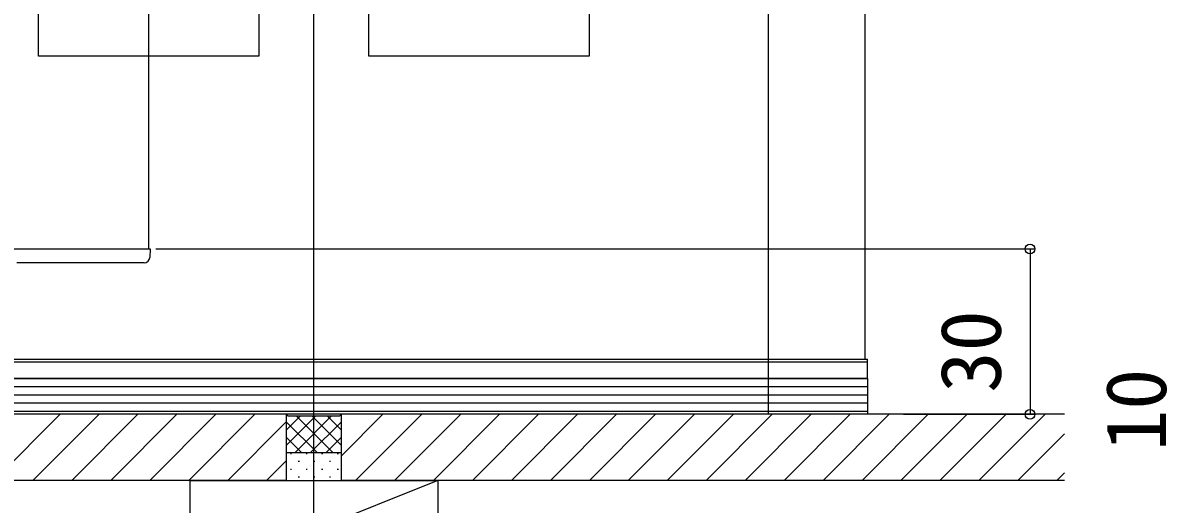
# Model space of a CAD drawing. Units: millimetres, scale not verified. Extents: x -875 to 875, y -1300 to 1292.
# Drawn here: x -242.8 to -35.1, y -1132.1 to -1044.8 of the extents above; entities that cross this region are included whole.
import ezdxf
from ezdxf.enums import TextEntityAlignment as Align

# ---------------------------------------------------------------- set-up
doc = ezdxf.new("R2010")
doc.units = ezdxf.units.MM
doc.header["$LTSCALE"] = 8
for name, color, linetype in [('0-3_YKK_12', 2, 'Continuous'), ('0-4_YKK_13', 4, 'Continuous'), ('0-5_YKK_D', 6, 'Continuous'), ('0-7_YSS_K', 3, 'Continuous')]:
    doc.layers.add(name, color=color, linetype=linetype)
doc.styles.add('ＭＳ ゴシック', font='')
doc.styles.get('ＭＳ ゴシック').set_extended_font_data('MS Gothic')

msp = doc.modelspace()

# ---------------------------------------------------------------- linework, layer by layer
at = {"layer": '0-3_YKK_12'}
for p, q in [((-220, -378.85), (-220, -1085.85)), ((-90, -500.85), (-90, -1105.85)), ((-245, -1085.85), (-220, -1085.85)), ((-290, -1105.85), (-90, -1105.85))]:
    msp.add_line(p, q, dxfattribs=at)
at = {"layer": '0-4_YKK_13'}
for p, q in [((-245.3, -1085.85), (-219.7, -1085.85)), ((-219.7, -1085.85), (-219.795, -1087.411)), ((-221.093, -1088.35), (-243.907, -1088.35)), ((-220.794, -1088.35), (-221.093, -1088.35)), ((-290.5, -1105.85), (-89.5, -1105.85)), ((-290.5, -1106.35), (-89.5, -1106.35)), ((-89.5, -1109.35), (-290.5, -1109.35)), ((-89.5, -1110.85), (-289, -1110.85)), ((-89.5, -1112.35), (-287.5, -1112.35)), ((-89.5, -1113.85), (-286, -1113.85)), ((-89.5, -1115.35), (-284.5, -1115.35))]:
    msp.add_line(p, q, dxfattribs=at)
for points in [[(-240, -1010.85), (-200, -1010.85), (-200, -1050.85), (-240, -1050.85)], [(-180, -1010.85), (-140, -1010.85), (-140, -1050.85), (-180, -1050.85)]]:
    msp.add_lwpolyline(points, close=True, dxfattribs=at)
for points in [[(-290.5, -1106.35), (-89.5, -1106.35), (-89.5, -1105.85)], [(-290.5, -1109.35), (-89.5, -1109.35), (-89.5, -1106.35)], [(-89.5, -1109.35), (-89.5, -1115.85), (-272.5, -1115.85)]]:
    msp.add_lwpolyline(points, dxfattribs=at)
msp.add_arc((-220.794, -1087.35), 1, 270, 356.5, dxfattribs=at)
at = {"layer": '0-5_YKK_D'}
for p, q in [((-218.7, -1085.85), (-59, -1085.85)), ((-60, -1085.85), (-60, -1115.85)), ((-83, -1115.85), (-59, -1115.85))]:
    msp.add_line(p, q, dxfattribs=at)
for centre in [(-60, -1085.85), (-60, -1115.85)]:
    msp.add_circle(centre, 0.875, dxfattribs=at)
at = {"layer": '0-7_YSS_K'}
for p, q in [((-190, -1253.85), (-190, -400.85)), ((-107.5, -1115.85), (-107.5, -483.35)), ((-195, -1115.85), (-267.5, -1115.85)), ((-248.069, -1127.85), (-236.069, -1115.85)), ((-240.997, -1127.85), (-228.997, -1115.85)), ((-233.926, -1127.85), (-221.926, -1115.85)), ((-226.855, -1127.85), (-214.855, -1115.85)), ((-219.784, -1127.85), (-207.784, -1115.85)), ((-212.713, -1127.85), (-200.713, -1115.85)), ((-205.642, -1127.85), (-195, -1117.208)), ((-195, -1115.85), (-194.7, -1116.15)), ((-195, -1115.85), (-195, -1127.85)), ((-195, -1121.537), (-189.614, -1116.15)), ((-195, -1118.708), (-192.442, -1116.15)), ((-195, -1117.193), (-189.343, -1122.85)), ((-194.7, -1116.15), (-185.3, -1116.15)), ((-193.485, -1122.85), (-186.785, -1116.15)), ((-193.215, -1116.15), (-186.515, -1122.85)), ((-190.657, -1122.85), (-185, -1117.193)), ((-190.386, -1116.15), (-185, -1121.537)), ((-187.558, -1116.15), (-185, -1118.708)), ((-185, -1115.85), (-185.3, -1116.15)), ((-185, -1123.358), (-177.493, -1115.85)), ((-53.763, -1115.85), (-185, -1115.85)), ((-185, -1127.85), (-185, -1115.85)), ((-182.422, -1127.85), (-170.422, -1115.85)), ((-175.351, -1127.85), (-163.351, -1115.85)), ((-168.279, -1127.85), (-156.279, -1115.85)), ((-161.208, -1127.85), (-149.208, -1115.85)), ((-154.137, -1127.85), (-142.137, -1115.85)), ((-147.066, -1127.85), (-135.066, -1115.85)), ((-139.995, -1127.85), (-127.995, -1115.85)), ((-132.924, -1127.85), (-120.924, -1115.85)), ((-125.853, -1127.85), (-113.853, -1115.85)), ((-118.782, -1127.85), (-106.782, -1115.85)), ((-111.711, -1127.85), (-99.711, -1115.85)), ((-104.64, -1127.85), (-92.64, -1115.85)), ((-97.569, -1127.85), (-85.569, -1115.85)), ((-90.498, -1127.85), (-78.498, -1115.85)), ((-83.427, -1127.85), (-71.427, -1115.85)), ((-76.356, -1127.85), (-64.356, -1115.85)), ((-69.285, -1127.85), (-57.285, -1115.85)), ((-62.213, -1127.85), (-53.763, -1119.4)), ((-195, -1120.022), (-192.172, -1122.85)), ((-187.828, -1122.85), (-185, -1120.022)), ((-185, -1122.85), (-195, -1122.85)), ((-194.243, -1122.951), (-194.043, -1122.951)), ((-191.414, -1122.951), (-191.214, -1122.951)), ((-188.586, -1122.951), (-188.386, -1122.951)), ((-185.757, -1122.951), (-185.557, -1122.951)), ((-198.571, -1127.85), (-195, -1124.279)), ((-192.828, -1124.365), (-192.628, -1124.365)), ((-190, -1124.365), (-189.8, -1124.365)), ((-187.172, -1124.365), (-186.972, -1124.365)), ((-194.243, -1125.779), (-194.043, -1125.779)), ((-192.828, -1127.193), (-192.628, -1127.193)), ((-191.414, -1125.779), (-191.214, -1125.779)), ((-190, -1127.193), (-189.8, -1127.193)), ((-188.586, -1125.779), (-188.386, -1125.779)), ((-187.172, -1127.193), (-186.972, -1127.193)), ((-185.757, -1125.779), (-185.557, -1125.779)), ((-55.142, -1127.85), (-53.763, -1126.471)), ((-195, -1127.85), (-260.5, -1127.85)), ((-212.5, -1127.85), (-212.5, -1145.85)), ((-167.5, -1127.85), (-212.5, -1145.85)), ((-53.763, -1127.85), (-185, -1127.85))]:
    msp.add_line(p, q, dxfattribs=at)
for points in [[(-195, -1115.85), (-195, -1127.85), (-185, -1127.85), (-185, -1115.85)], [(-212.5, -1127.85), (-167.5, -1127.85), (-167.5, -1145.85)]]:
    msp.add_lwpolyline(points, dxfattribs=at)

# ---------------------------------------------------------------- texts
at = {"layer": '0-5_YKK_D', "style": 'ＭＳ ゴシック'}
for s, p in [('30', (-62, -1111.93)), ('10', (-32, -1122.526))]:
    msp.add_text(s, height=11, rotation=90, dxfattribs=at).set_placement(p, align=Align.BOTTOM_LEFT)

doc.saveas('drawing.dxf')
